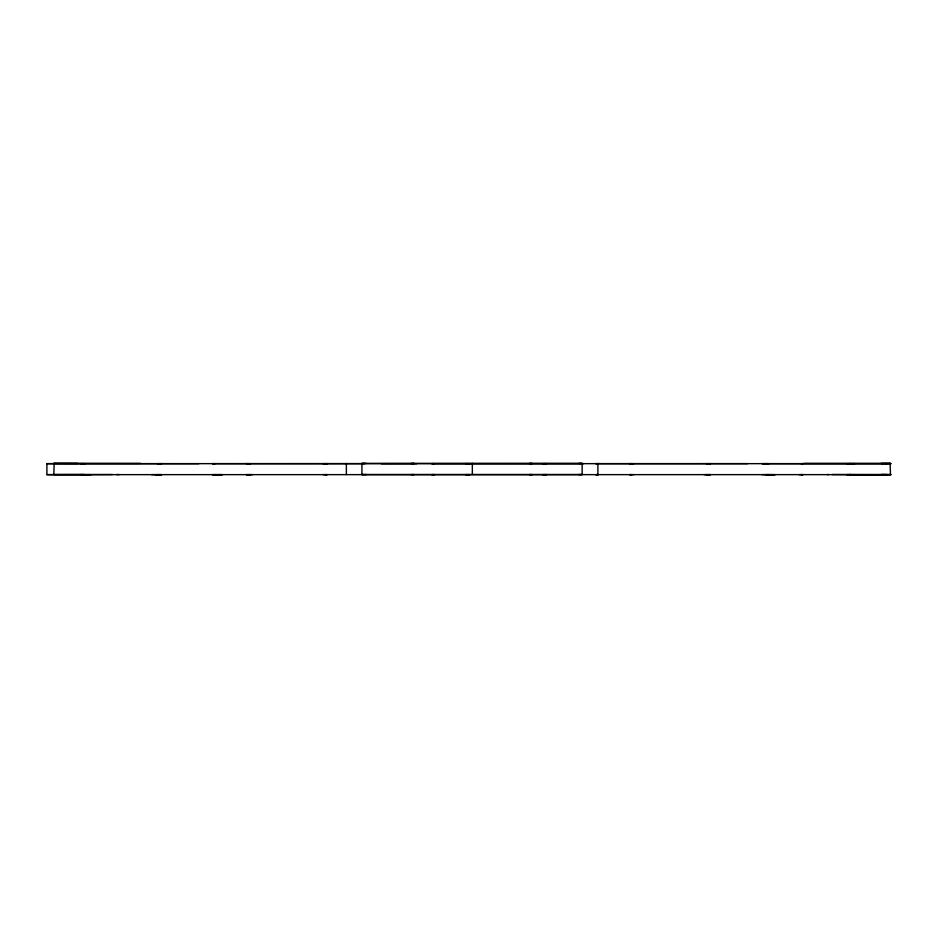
<?xml version="1.0" encoding="UTF-8"?>
<svg xmlns="http://www.w3.org/2000/svg" width="938" height="938" viewBox="0 0 938 938"><rect width="100%" height="100%" fill="white"/><g stroke="black" fill="none" stroke-linecap="round" stroke-linejoin="round"><path stroke-width="1.41" d="M886.727 463.642L885.519 463.63M578.699 474.558L582.146 474.546L582.146 463.395L578.699 463.419M140.524 463.372L53.818 463.372L77.96 463.407M880.923 463.395L890.467 463.372L803.749 463.372M366.371 474.558L361.916 474.546L361.916 463.395L582.146 463.395M361.916 474.546L582.146 474.546M413.259 463.466L413.986 463.466L410.914 463.454M413.259 474.605L413.986 474.605L410.914 474.593M881.767 474.64L885.062 474.64L46.9 474.651L46.9 463.653L891.1 463.665L761.984 463.665L768.961 463.653M82.708 463.653L80.774 463.653L85.112 463.665M159.859 463.665L161.805 463.665L157.455 463.653M215.06 463.653L212.351 463.653L364.307 463.63M248.16 463.653L246.213 463.653L250.563 463.665M325.31 463.665L327.256 463.665L322.906 463.653M532.632 463.454L529.571 463.466L530.287 463.466M467.593 463.653L465.658 463.653L469.997 463.665M544.744 463.665L546.69 463.665L542.352 463.653M631.485 463.653L629.539 463.653L633.889 463.665M708.636 463.665L710.582 463.665L706.232 463.653M765.56 463.653L766.991 463.653M883.092 463.642L882.893 463.63M46.9 474.651L112.279 474.522M82.708 474.64L80.774 474.651L91.103 474.651M325.31 474.651L327.256 474.651L322.906 474.64M434.493 474.64L431.785 474.651L434.153 474.651M467.593 474.64L465.658 474.651L469.997 474.651M532.632 474.593L529.571 474.605L530.287 474.605M544.744 474.651L546.69 474.651L542.352 474.64M598.385 474.64L595.677 474.651L598.034 474.651M631.485 474.64L629.539 474.651L633.889 474.651M765.56 474.64L775.492 474.64M880.923 474.534L890.467 474.522L890.103 463.372M853.51 474.628L853.709 474.628M883.092 474.628L882.893 474.628M801.052 463.653L803.092 463.653M852.536 463.665L849.875 463.63L851.083 463.642M854.94 463.63L853.099 463.642L853.709 463.642M155.286 474.651L161.805 474.651L151.475 474.64M222.646 474.64L212.351 474.651L221.989 474.651M252.732 474.64L246.213 474.651L250.563 474.651M774.46 474.651L761.984 474.651M799.176 474.651L802.694 474.64M831.994 474.522L891.1 474.651L847.155 474.663M84.256 474.546L53.818 474.522L54.17 463.372M116.699 474.569L119.278 474.569M704.063 474.651L710.582 474.651L706.232 474.64M801.052 474.64L803.092 474.64M827.199 474.569L828.594 474.569M885.449 474.628L886.75 474.628L885.519 474.628M598.034 463.665L595.677 463.653L747.633 463.642M846.862 463.653L849.558 463.653M366.371 463.419L361.916 463.395M434.153 463.665L431.785 463.653L583.753 463.63M46.9 463.653L198.856 463.677M846.862 474.64L849.558 474.64M597.905 463.419L597.905 474.558M472.342 463.337L472.342 474.476M416.718 463.642L381.344 463.677M346.368 463.419L346.368 474.558M849.875 474.628L851.083 474.628L849.875 474.628"/></g></svg>
